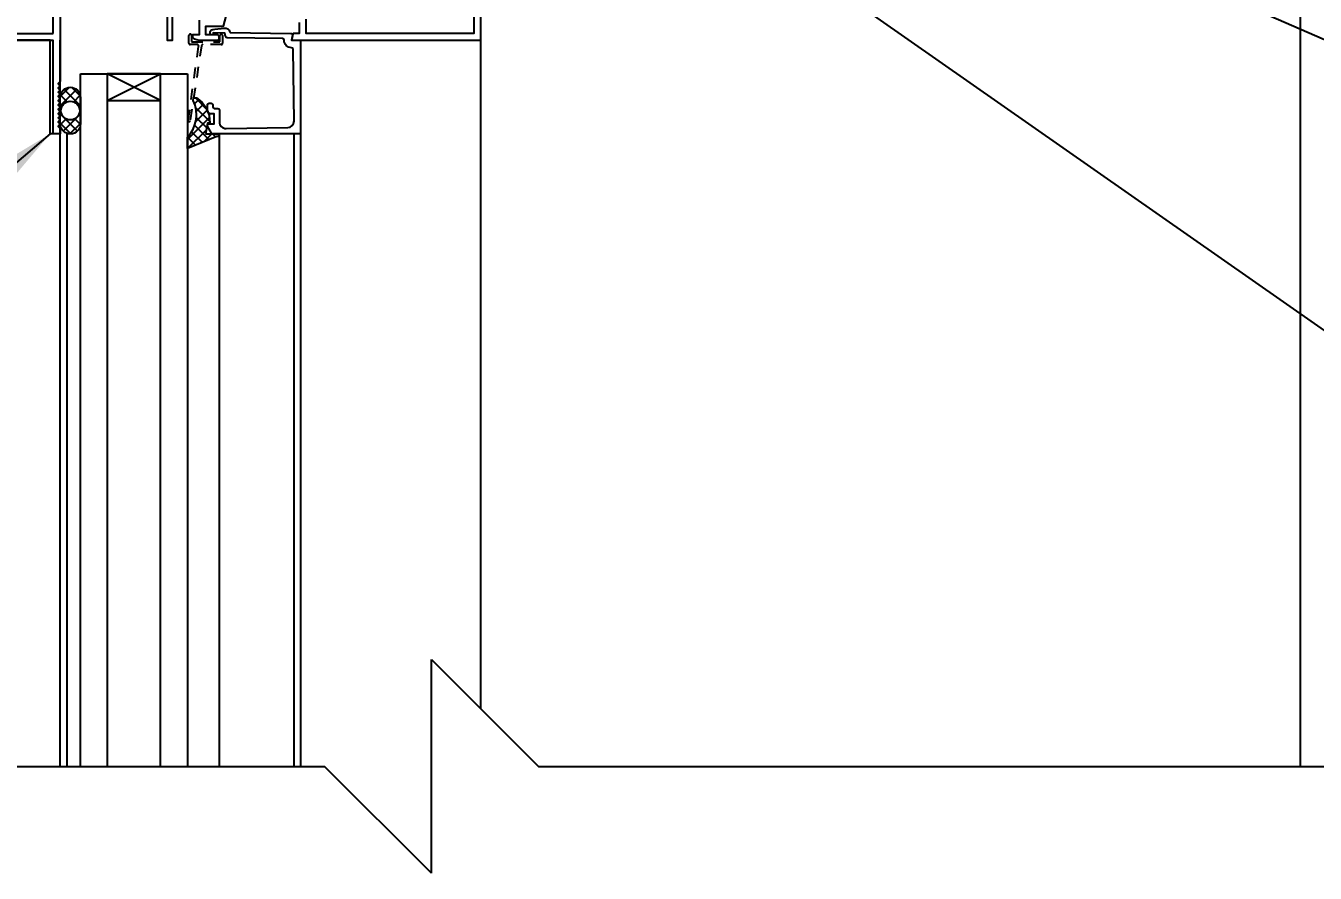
# Model space of a CAD drawing. Header units: inches. Extents: x 2814.4 to 2842.7, y 437 to 466.7.
# Drawn here: x 2824.44 to 2836.5, y 437.03 to 444.96 of the extents above; entities that cross this region are included whole.
import ezdxf

# ---------------------------------------------------------------- set-up
doc = ezdxf.new("R2010")
doc.units = ezdxf.units.IN
doc.header["$LTSCALE"] = 0.5
doc.header["$MEASUREMENT"] = 0
doc.linetypes.add('HIDDEN2', pattern=[0.1875, 0.125, -0.0625])
doc.layers.get('Defpoints').update_dxf_attribs({"linetype": 'CONTINUOUS'})
for name, color, linetype in [('HATCH', 12, 'CONTINUOUS'), ('LINE18', 9, 'CONTINUOUS'), ('line25', 2, 'CONTINUOUS'), ('LINE9', 9, 'CONTINUOUS'), ('TEXT', 4, 'CONTINUOUS')]:
    doc.layers.add(name, color=color, linetype=linetype)
doc.styles.add('DIM', font='romans.shx', dxfattribs={"width": 0.7})
doc.dimstyles.new('ext_12', dxfattribs={"dimscale": 12, "dimtxt": 0.09375, "dimasz": 0.09375, "dimexe": 0.09375, "dimexo": 0.0625, "dimgap": 0.0625, "dimtad": 1, "dimdec": 1, "dimzin": 3, "dimdsep": 46, "dimlunit": 4, "dimtxsty": 'DIM', "dimcen": 0.09, "dimdle": 0.09375, "dimclrt": 4, "dimadec": 0, "dimazin": 0, "dimtfac": 1, "dimtdec": 1, "dimtmove": 2, "dimatfit": 3, "dimfxl": 1, "dimfrac": 2, "dimtolj": 1, "dimtzin": 0, "dimarcsym": 0})
doc.dimstyles.new('ext_8', dxfattribs={"dimscale": 8, "dimtxt": 0.09375, "dimasz": 0.09375, "dimexe": 0.09375, "dimexo": 0.0625, "dimgap": 0.0625, "dimtad": 1, "dimdec": 1, "dimzin": 3, "dimdsep": 46, "dimlunit": 4, "dimtxsty": 'DIM', "dimcen": 0.09, "dimdle": 0.09375, "dimclrt": 4, "dimadec": 0, "dimazin": 0, "dimtfac": 1, "dimtdec": 1, "dimtmove": 2, "dimatfit": 3, "dimfxl": 1, "dimfrac": 2, "dimtolj": 1, "dimtzin": 0, "dimarcsym": 0})

# ---------------------------------------------------------------- blocks, each defined once
blk = doc.blocks.new('*D10')
at = {"layer": 'Defpoints', "color": 0, "transparency": 16777216}
for p in [(2830.222832504185, 447.4551586793232), (2837.9711720271, 447.4551586793232), (2835.854568751792, 445.821168167853)]:
    blk.add_point(p, dxfattribs=at)
at = {"layer": 'TEXT', "color": 0, "lineweight": -2, "transparency": 16777216}
for p, q in [((2837.9711720271, 447.9551586793232), (2837.9711720271, 448.4551586793232)), ((2830.722832504185, 447.4551586793232), (2838.7211720271, 447.4551586793232)), ((2837.9711720271, 445.821168167853), (2837.9711720271, 447.4551586793232)), ((2836.354568751792, 445.821168167853), (2838.7211720271, 445.821168167853)), ((2837.9711720271, 445.321168167853), (2837.9711720271, 444.821168167853))]:
    blk.add_line(p, q, dxfattribs=at)
at = {"layer": 'TEXT', "color": 0, "transparency": 16777216}
for points in [[(2837.887838693767, 447.9551586793232), (2838.054505360434, 447.9551586793232), (2837.9711720271, 447.4551586793232)], [(2837.887838693767, 445.321168167853), (2838.054505360434, 445.321168167853), (2837.9711720271, 445.821168167853)]]:
    blk.add_solid(points, dxfattribs=at)
at = {"layer": 'TEXT', "color": 4, "transparency": 16777216, "insert": (2840.008320894132, 446.6067406738212), "char_height": 0.375, "attachment_point": 5, "rotation": 90, "style": 'DIM'}
blk.add_mtext('\\A1;1 1/2" \\P (38mm)MIN. \\PCOVER', dxfattribs=at)

msp = doc.modelspace()

# ---------------------------------------------------------------- hatches: boundary and pattern name
at = {"layer": 'HATCH'}
h = msp.add_hatch(dxfattribs=at)
h.set_pattern_fill('ANSI37', color=256, scale=0.5, style=0)
h.set_pattern_definition([(45, (104.3040934175574, -76.17128626785421), (-0.04419417382415922, 0.04419417382415922), []), (135, (104.3040934175574, -76.17128626785421), (-0.04419417382415922, -0.04419417382415922), [])])
h.paths.add_polyline_path([(2824.947166120522, 444.2872814166846), (2824.947166120522, 444.0403512103366, -0.973119193628529), (2824.757237382311, 444.03517525807), (2824.757096341745, 444.2872282438972, -1.000279793165599)])
h.paths.add_polyline_path([(2824.76459632687, 444.1638163135106, 1), (2824.939666120522, 444.1638163135106, 1)], flags=16)
h.paths.add_polyline_path([(2826.117995791175, 443.9458488993628), (2826.242889660412, 443.9458488993628, -0.3927408574796724), (2826.223425109517, 443.920127149419), (2825.947166120522, 443.8091493706712), (2825.947166120522, 443.9137192953241, 0.3145636000813645), (2826.001038872426, 444.2569976281334), (2826.005074363946, 444.2835098569349), (2826.031543571098, 444.2835098569349, -0.1494430697769666), (2826.134028885593, 444.1644459834477), (2826.134028885593, 444.1638488993627, 0.1929134893777459), (2826.142331184068, 444.1431315214266, -0.08922647140676533), (2826.156629739826, 444.0490785275743), (2826.137748950173, 444.0457493349415, 0.31529878887884), (2826.135153239532, 444.0431536243005)])
h.paths.add_polyline_path([(2825.480253891781, 445.3247050485004, 0.7725978076390988), (2825.505296726199, 445.3393853690902, -0.343148791993915), (2825.509920881331, 445.3507614357093), (2825.526089463682, 445.360096371082, -0.1316524975867668), (2825.530089463683, 445.3611681678518), (2825.548945870143, 445.3611681678518, -0.414213562373095), (2825.556945870143, 445.3531681678517), (2825.556945870143, 445.1641681678518, -0.414213562373095), (2825.548945870143, 445.1561681678517), (2825.530089463683, 445.1561681678517, -0.1316524975867363), (2825.526089463682, 445.1572399646215), (2825.509920881331, 445.1665748999941, -0.3431487919940244), (2825.505296726199, 445.1779509666133, 0.7725978076389638), (2825.480253891781, 445.192631287203), (2825.372851155629, 445.085228551051), (2825.166341498114, 445.085228551051), (2825.058938761961, 445.192631287203, 0.7725978076393586), (2825.033895927544, 445.1779509666133, -0.3431487919941011), (2825.029271772411, 445.1665748999941), (2825.01310319006, 445.1572399646215, -0.1316524975865104), (2825.00910319006, 445.1561681678517), (2824.9902467836, 445.1561681678517, -0.414213562373095), (2824.9822467836, 445.1641681678518), (2824.9822467836, 445.3531681678517, -0.414213562373095), (2824.9902467836, 445.3611681678518), (2825.00910319006, 445.3611681678518, -0.1316524975865104), (2825.01310319006, 445.360096371082), (2825.029271772411, 445.3507614357093, -0.343148791994153), (2825.033895927544, 445.3393853690902, 0.7725978076392856), (2825.058938761961, 445.3247050485004), (2825.166341498114, 445.4321077846525), (2825.372851155629, 445.4321077846525)])
h.paths.add_polyline_path([(2825.297257638001, 445.1436681678519), (2825.242085471999, 445.1436681678519, -0.3238484292968788), (2825.185094395106, 445.184906047645, -0.326501620107139), (2825.185094395339, 445.3324302859003, -0.3238484397582524), (2825.242085472942, 445.3736681678518), (2825.297257638001, 445.3736681678518, -0.3238484345287045), (2825.354248715249, 445.3324302869793, -0.3265016201076595), (2825.354248715249, 445.1849060487238, -0.3238484345260935)], flags=16)

# ---------------------------------------------------------------- linework, layer by layer
for p, q in [((2836.354568751793, 445.3211681678529), (2836.354568751793, 438.0285811586364)), ((2824.75709632687, 438.0285811586371), (2824.75709632687, 444.8213163135072)), ((2828.692096326872, 438.5660535835572), (2828.692096326872, 444.8213163135072)), ((2824.82209632687, 438.0285811586371), (2824.82209632687, 443.9501872675026)), ((2826.243009647706, 443.9458488993628), (2826.243009647706, 438.0285811586371)), ((2827.00609195155, 443.9458488993628), (2827.00609195155, 438.0285811586369))]:
    msp.add_line(p, q, dxfattribs=at)
for points in [[(2824.757237382311, 444.03517525807), (2824.75709632687, 444.2872814166846, -1), (2824.947166120522, 444.2872814166846), (2824.947166120522, 444.0403512103366, -0.973119193628672)], [(2826.117995791175, 443.9458488993628), (2826.243009647706, 443.9458488993628), (2826.243009647706, 443.9434670931653, -0.3639702342662027), (2826.223425109517, 443.920127149419), (2825.947166120522, 443.8091493706712), (2825.947166120522, 443.9137192953241, 0.3145636000813645), (2826.001038872426, 444.2569976281334), (2826.005074363946, 444.2835098569349), (2826.031543571098, 444.2835098569349, -0.2645518979873512), (2826.156629739826, 444.0490785275743), (2826.137748950173, 444.0457493349415, 0.315298788878984), (2826.135153239532, 444.0431536243004)]]:
    msp.add_lwpolyline(points, format="xyb", close=True, dxfattribs=at)
at = {"layer": 'HATCH', "flags": 128}
msp.add_lwpolyline([(2826.942075029435, 443.9461779974379), (2826.942075029435, 438.028581158637)], dxfattribs=at)
at = {"layer": 'HATCH'}
msp.add_circle((2824.852131223696, 444.1638163135106), 0.087534896825959, dxfattribs=at)
at = {"layer": 'LINE18'}
for p, q in [((2824.66334632687, 444.8213163135072), (2823.70709632687, 444.8213163135072)), ((2824.66334632687, 443.9463163135072), (2824.66334632687, 444.8213163135072)), ((2824.947166120522, 438.0285811586371), (2824.947166120522, 444.5073163135107)), ((2824.947166120522, 444.5073163135107), (2825.947166120522, 444.5073163135107)), ((2825.947166120522, 444.5073163135107), (2825.947166120521, 438.0285811586371)), ((2824.75709632687, 443.9463163135072), (2824.66334632687, 443.9463163135072))]:
    msp.add_line(p, q, dxfattribs=at)
for points in [[(2824.69209632687, 444.8861681678508), (2824.69209632687, 445.3811681678525), (2823.75709632687, 445.3811681678525), (2823.75709632687, 444.8861681678508)], [(2825.197166120522, 444.5073163135107), (2825.197166120522, 444.2573163135107), (2825.697166120522, 444.2573163135107), (2825.697166120522, 444.5073163135107)]]:
    msp.add_lwpolyline(points, close=True, dxfattribs=at)
for points in [[(2826.993792593948, 444.9887784501812), (2826.993792593948, 444.8863163135099), (2826.941644844005, 444.8863163135099, 0.3639702342661525), (2826.931796766475, 444.8780527952866), (2826.923862052343, 444.8330527952853, 0.4663076581548417), (2826.933710129873, 444.8213163135086), (2828.692096326872, 444.8213163135072), (2828.692096326872, 445.4463163135098)], [(2826.056129491459, 445.0091681678526), (2826.056129491459, 444.8713163135088), (2825.994129491459, 444.8713163135088), (2825.994129491459, 444.8631611473311, 0.3255049610922494), (2826.014919408061, 444.8346098887983), (2826.056129491459, 444.8213163135088), (2826.22872038777, 444.8213163135088, 0.4142135623732336), (2826.24372038777, 444.8363163135088), (2826.24372038777, 444.8563163135088, 0.4142135623728175), (2826.22872038777, 444.8713163135088), (2826.121129491459, 444.8713163135089), (2826.121129491459, 444.9537784501812), (2826.285665150928, 444.9537784501812), (2826.332756490859, 445.1295257233991)]]:
    msp.add_lwpolyline(points, format="xyb", dxfattribs=at)
for points in [[(2828.627096326872, 445.3963163135098), (2828.627096326872, 444.88631631351), (2827.058792593947, 444.88631631351), (2827.058792593947, 445.0204916078151)], [(2824.75709632687, 445.0711681678525), (2824.75709632687, 444.4361681678526), (2824.73709632687, 444.4161681678525), (2824.75709632687, 444.3961681678525), (2824.73709632687, 444.3761681678525), (2824.75709632687, 444.3561681678526), (2824.73709632687, 444.3361681678526), (2824.75709632687, 444.3161681678526), (2824.73709632687, 444.2961681678525), (2824.75709632687, 444.2761681678525), (2824.73709632687, 444.2561681678525), (2824.75709632687, 444.2361681678526), (2824.73709632687, 444.2161681678526), (2824.75709632687, 444.1961681678526), (2824.73709632687, 444.1761681678526), (2824.75709632687, 444.1561681678525), (2824.73709632687, 444.1361681678525), (2824.75709632687, 444.1161681678525), (2824.73709632687, 444.0961681678526), (2824.75709632687, 444.0761681678526), (2824.73709632687, 444.0561681678526), (2824.75709632687, 444.0361681678526), (2824.73709632687, 444.0161681678525), (2824.75709632687, 443.9961681678525), (2824.75709632687, 443.9461681678526), (2824.69209632687, 443.9461681678526), (2824.69209632687, 444.8211681678508), (2823.69209632687, 444.8211681678508)], [(2825.758116268144, 445.0538476597756), (2825.758116268144, 444.8213163135088), (2825.808116268144, 444.8213163135088), (2825.808116268144, 445.0538476597756)]]:
    msp.add_lwpolyline(points, dxfattribs=at)
msp.add_lwpolyline([(2826.184028885592, 444.1988488993629, 0.414213562373043), (2826.199028885593, 444.1838488993628), (2826.231028885592, 444.1838488993628, -0.414213562373095), (2826.246028885593, 444.1688488993628), (2826.246028885593, 444.0587408589261, 0.4184033046059118), (2826.308914429747, 443.9967471833491), (2826.886155591439, 444.0049927427817, 0.4139326425428041), (2826.945293287242, 444.065786053139), (2826.936355746689, 444.7365193479589, 0.4077932646411108), (2826.921486761719, 444.7513189296628, -0.4138755073975079), (2826.852093915751, 444.8218407028867, 0.4122343511257975), (2826.837308132245, 444.8369515483433), (2826.319219184624, 444.8443366408049, -0.3394542588633734), (2826.30489023023, 444.8556597364797), (2826.296297563918, 444.8896592076945), (2826.188816728375, 444.8911912919282), (2826.188745463177, 444.8861917998268, -0.9999999999999848), (2826.158748510569, 444.8866193910148), (2826.158835947874, 444.8927534105293, -0.3727193515204652), (2826.184959820936, 444.9220747563784), (2826.204999041986, 444.9246837066431), (2826.2907015263, 444.9358415015774, -0.3800361709519329), (2826.345632492171, 444.8985112086131), (2826.346785553113, 444.8939487758504), (2826.915125884277, 444.885847375667, -0.4577045202689281), (2826.929719475635, 444.8684528001039), (2826.92209195155, 444.8213163135086), (2827.00609195155, 444.8213163135086), (2827.00609195155, 443.9458488993628), (2826.185960064934, 443.9458488993628, -0.267949192431115), (2826.172969683877, 443.9533488993629), (2826.136019266649, 444.0173488993628, -0.577350269189628), (2826.149009647706, 444.0398488993629), (2826.196028885593, 444.0398488993629), (2826.196028885593, 444.1338488993628), (2826.164028885592, 444.1338488993628, -0.4142135623730948), (2826.134028885593, 444.1638488993628), (2826.134028885593, 444.2178488993629, -0.4142135623731296), (2826.149028885593, 444.2328488993629), (2826.169028885593, 444.2328488993629, -0.414213562373043), (2826.184028885592, 444.2178488993629)], format="xyb", close=True, dxfattribs=at)
at = {"layer": 'LINE18', "linetype": 'HIDDEN2'}
msp.add_lwpolyline([(2825.991420387768, 444.8063163135088), (2826.246420387768, 444.8063163135088, 0.4142135623730951), (2826.251420387769, 444.8113163135088), (2826.251420387769, 444.8663163135088, -0.9999999999999287), (2826.276420387768, 444.8663163135088), (2826.276420387768, 444.7938163135088, -0.4142135623730951), (2826.263920387768, 444.7813163135089), (2826.091588027532, 444.7813163135089, 0.3706321426687706), (2826.079230362919, 444.7706973040185), (2825.972288675652, 444.0681156069433, -0.9950963693897203), (2825.95449997943, 444.0708641443203), (2826.052600738005, 444.7670722023932, 0.4558347385663112), (2826.040223012996, 444.7813163135089), (2825.973920387768, 444.7813163135089, -0.4142135623730951), (2825.961420387769, 444.7938163135088), (2825.961420387769, 444.8663163135088, -1), (2825.986420387768, 444.8663163135088), (2825.986420387768, 444.8113163135088, 0.4142135623730951)], format="xyb", close=True, dxfattribs=at)
at = {"layer": 'line25', "color": 12}
for p, q in [((2825.197166120522, 444.5073163135107), (2825.197166120523, 438.028581158637)), ((2825.197166120522, 444.2573163135107), (2825.697166120522, 444.5073163135107)), ((2825.697166120522, 444.2573163135107), (2825.197166120522, 444.5073163135107)), ((2825.697166120524, 438.0285811586371), (2825.697166120522, 444.5073163135107))]:
    msp.add_line(p, q, dxfattribs=at)
at = {"layer": 'LINE9'}
for p, q in [((2828.229568751793, 437.0285811586369), (2828.229568751793, 439.0285811586369)), ((2828.229568751793, 439.0285811586369), (2829.229568751793, 438.0285811586369)), ((2819.104568751792, 438.0285811586375), (2827.229568751792, 438.028581158637)), ((2828.229568751793, 437.0285811586369), (2827.229568751793, 438.0285811586369)), ((2829.229568751793, 438.0285811586369), (2837.354568751794, 438.0285811586364))]:
    msp.add_line(p, q, dxfattribs=at)

# ---------------------------------------------------------------- dimensions: what is measured, and where the dimension line sits
at = {"layer": 'TEXT'}
dim = msp.add_linear_dim(base=(2837.9711720271, 447.4551586793232), p1=(2835.854568751792, 445.821168167853), p2=(2830.222832504185, 447.4551586793232), angle=90, text='<> \\P (38mm)MIN. \\PCOVER', dimstyle='ext_8', override={"dimtxt": 0.046875, "dimasz": 0.0625}, dxfattribs=at)
dim.commit()
dim.dimension.update_dxf_attribs({"geometry": '*D10', "text_midpoint": (2840.008320894132, 446.6067406738212), "dimtype": 160})

# ---------------------------------------------------------------- leaders
for points in [[(2831.315371072423, 445.7883974601884), (2837.748066454385, 441.2890270601918), (2838.994119182467, 441.2890270601918)], [(2835.060868245099, 445.493756375132), (2838.35845961761, 444.0547127584857), (2839.020626712392, 444.0547127584857)], [(2824.66334632687, 443.9463163135073), (2819.461776439145, 439.5195814623672), (2818.517313235443, 439.5195814623672)]]:
    msp.add_leader(points, dimstyle='ext_12', override={"dimasz": 0.0625, "dimgap": 0.0625, "dimtad": 0}, dxfattribs=at)

doc.saveas('drawing.dxf')
